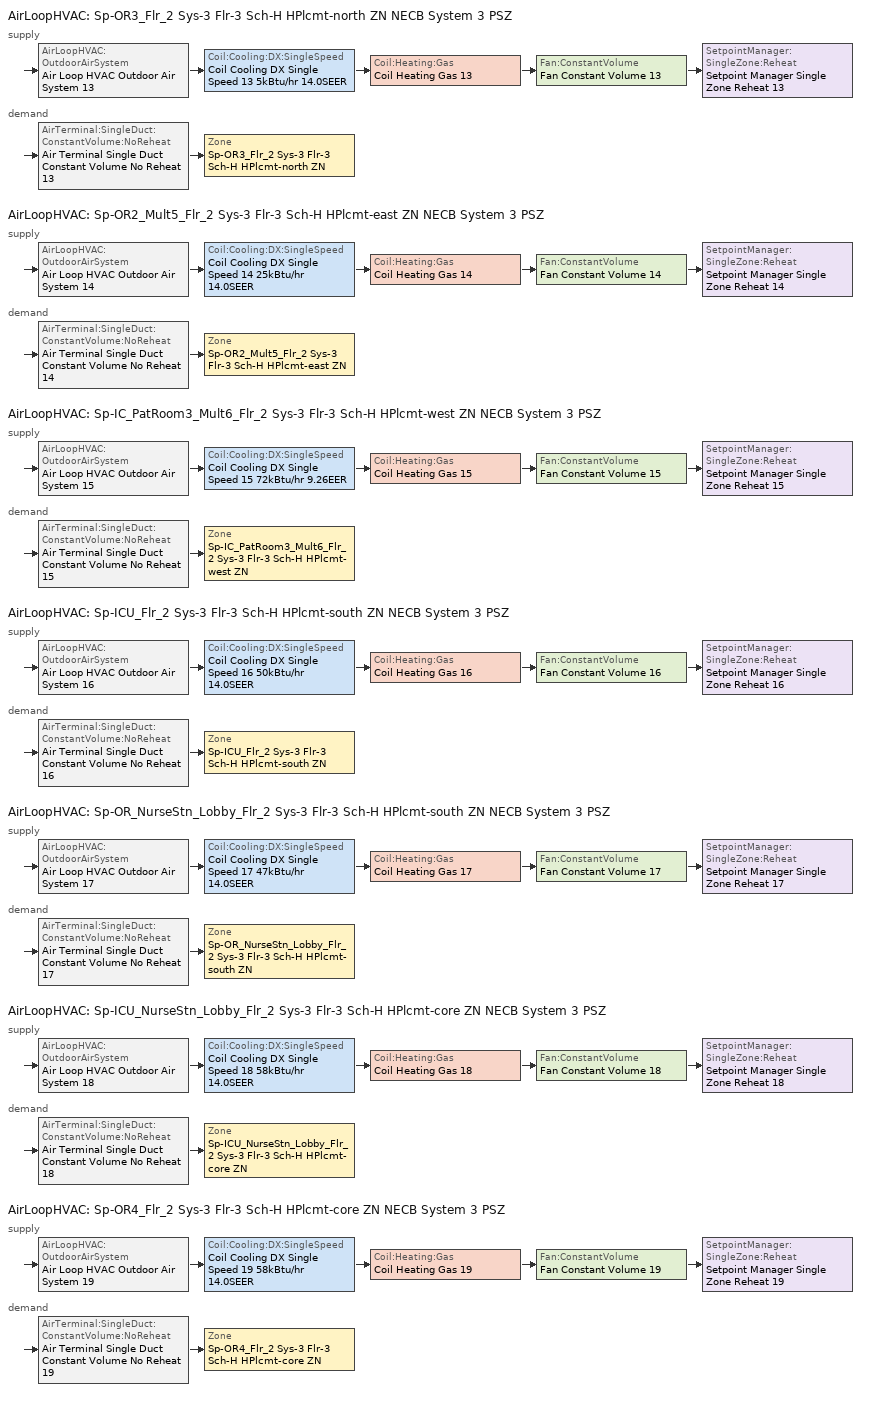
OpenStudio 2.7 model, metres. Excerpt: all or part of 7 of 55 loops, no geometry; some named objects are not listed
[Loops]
AirLoopHVAC 'Sp-OR3_Flr_2 Sys-3 Flr-3 Sch-H HPlcmt-north ZN NECB System 3 PSZ'
 supply: AirLoopHVAC:OutdoorAirSystem 'Air Loop HVAC Outdoor Air System 13' > Coil:Cooling:DX:SingleSpeed 'Coil Cooling DX Single Speed 13 5kBtu/hr 14.0SEER' > Coil:Heating:Gas 'Coil Heating Gas 13' > Fan:ConstantVolume 'Fan Constant Volume 13' > SetpointManager:SingleZone:Reheat 'Setpoint Manager Single Zone Reheat 13'
 demand: AirTerminal:SingleDuct:ConstantVolume:NoReheat 'Air Terminal Single Duct Constant Volume No Reheat 13' > Zone 'Sp-OR3_Flr_2 Sys-3 Flr-3 Sch-H HPlcmt-north ZN'
AirLoopHVAC 'Sp-OR2_Mult5_Flr_2 Sys-3 Flr-3 Sch-H HPlcmt-east ZN NECB System 3 PSZ'
 supply: AirLoopHVAC:OutdoorAirSystem 'Air Loop HVAC Outdoor Air System 14' > Coil:Cooling:DX:SingleSpeed 'Coil Cooling DX Single Speed 14 25kBtu/hr 14.0SEER' > Coil:Heating:Gas 'Coil Heating Gas 14' > Fan:ConstantVolume 'Fan Constant Volume 14' > SetpointManager:SingleZone:Reheat 'Setpoint Manager Single Zone Reheat 14'
 demand: AirTerminal:SingleDuct:ConstantVolume:NoReheat 'Air Terminal Single Duct Constant Volume No Reheat 14' > Zone 'Sp-OR2_Mult5_Flr_2 Sys-3 Flr-3 Sch-H HPlcmt-east ZN'
AirLoopHVAC 'Sp-IC_PatRoom3_Mult6_Flr_2 Sys-3 Flr-3 Sch-H HPlcmt-west ZN NECB System 3 PSZ'
 supply: AirLoopHVAC:OutdoorAirSystem 'Air Loop HVAC Outdoor Air System 15' > Coil:Cooling:DX:SingleSpeed 'Coil Cooling DX Single Speed 15 72kBtu/hr 9.26EER' > Coil:Heating:Gas 'Coil Heating Gas 15' > Fan:ConstantVolume 'Fan Constant Volume 15' > SetpointManager:SingleZone:Reheat 'Setpoint Manager Single Zone Reheat 15'
 demand: AirTerminal:SingleDuct:ConstantVolume:NoReheat 'Air Terminal Single Duct Constant Volume No Reheat 15' > Zone 'Sp-IC_PatRoom3_Mult6_Flr_2 Sys-3 Flr-3 Sch-H HPlcmt-west ZN'
AirLoopHVAC 'Sp-ICU_Flr_2 Sys-3 Flr-3 Sch-H HPlcmt-south ZN NECB System 3 PSZ'
 supply: AirLoopHVAC:OutdoorAirSystem 'Air Loop HVAC Outdoor Air System 16' > Coil:Cooling:DX:SingleSpeed 'Coil Cooling DX Single Speed 16 50kBtu/hr 14.0SEER' > Coil:Heating:Gas 'Coil Heating Gas 16' > Fan:ConstantVolume 'Fan Constant Volume 16' > SetpointManager:SingleZone:Reheat 'Setpoint Manager Single Zone Reheat 16'
 demand: AirTerminal:SingleDuct:ConstantVolume:NoReheat 'Air Terminal Single Duct Constant Volume No Reheat 16' > Zone 'Sp-ICU_Flr_2 Sys-3 Flr-3 Sch-H HPlcmt-south ZN'
AirLoopHVAC 'Sp-OR_NurseStn_Lobby_Flr_2 Sys-3 Flr-3 Sch-H HPlcmt-south ZN NECB System 3 PSZ'
 supply: AirLoopHVAC:OutdoorAirSystem 'Air Loop HVAC Outdoor Air System 17' > Coil:Cooling:DX:SingleSpeed 'Coil Cooling DX Single Speed 17 47kBtu/hr 14.0SEER' > Coil:Heating:Gas 'Coil Heating Gas 17' > Fan:ConstantVolume 'Fan Constant Volume 17' > SetpointManager:SingleZone:Reheat 'Setpoint Manager Single Zone Reheat 17'
 demand: AirTerminal:SingleDuct:ConstantVolume:NoReheat 'Air Terminal Single Duct Constant Volume No Reheat 17' > Zone 'Sp-OR_NurseStn_Lobby_Flr_2 Sys-3 Flr-3 Sch-H HPlcmt-south ZN'
AirLoopHVAC 'Sp-ICU_NurseStn_Lobby_Flr_2 Sys-3 Flr-3 Sch-H HPlcmt-core ZN NECB System 3 PSZ'
 supply: AirLoopHVAC:OutdoorAirSystem 'Air Loop HVAC Outdoor Air System 18' > Coil:Cooling:DX:SingleSpeed 'Coil Cooling DX Single Speed 18 58kBtu/hr 14.0SEER' > Coil:Heating:Gas 'Coil Heating Gas 18' > Fan:ConstantVolume 'Fan Constant Volume 18' > SetpointManager:SingleZone:Reheat 'Setpoint Manager Single Zone Reheat 18'
 demand: AirTerminal:SingleDuct:ConstantVolume:NoReheat 'Air Terminal Single Duct Constant Volume No Reheat 18' > Zone 'Sp-ICU_NurseStn_Lobby_Flr_2 Sys-3 Flr-3 Sch-H HPlcmt-core ZN'
AirLoopHVAC 'Sp-OR4_Flr_2 Sys-3 Flr-3 Sch-H HPlcmt-core ZN NECB System 3 PSZ'
 supply: AirLoopHVAC:OutdoorAirSystem 'Air Loop HVAC Outdoor Air System 19' > Coil:Cooling:DX:SingleSpeed 'Coil Cooling DX Single Speed 19 58kBtu/hr 14.0SEER' > Coil:Heating:Gas 'Coil Heating Gas 19' > Fan:ConstantVolume 'Fan Constant Volume 19' > SetpointManager:SingleZone:Reheat 'Setpoint Manager Single Zone Reheat 19'
 demand: AirTerminal:SingleDuct:ConstantVolume:NoReheat 'Air Terminal Single Duct Constant Volume No Reheat 19' > Zone 'Sp-OR4_Flr_2 Sys-3 Flr-3 Sch-H HPlcmt-core ZN'
[Sizing:Zone] Zone Cooling Design Supply Air Temperature Input Method=SupplyAirTemperature; Zone Cooling Design Supply Air Temperature {C}=13; Zone Cooling Design Supply Air Temperature Difference {deltaC}=11.11; Zone Heating Design Supply Air Temperature Input Method=SupplyAirTemperature; Zone Heating Design Supply Air Temperature {C}=43; Zone Heating Design Supply Air Temperature Difference {deltaC}=11.11; Zone Cooling Design Supply Air Humidity Ratio {kg-H2O/kg-air}=0.0085; Zone Heating Design Supply Air Humidity Ratio {kg-H2O/kg-air}=0.008; Zone Heating Sizing Factor=1.3; Zone Cooling Sizing Factor=1.1; Cooling Design Air Flow Method=DesignDay; Heating Design Air Flow Method=DesignDay; Account for Dedicated Outdoor Air System=No; Dedicated Outdoor Air System Control Strategy=NeutralSupplyAir; Dedicated Outdoor Air Low Setpoint Temperature for Design {C}=autosize; Dedicated Outdoor Air High Setpoint Temperature for Design {C}=autosize
Sp-OR3_Flr_2 Sys-3 Flr-3 Sch-H HPlcmt-north ZN; Sp-OR2_Mult5_Flr_2 Sys-3 Flr-3 Sch-H HPlcmt-east ZN; Sp-IC_PatRoom3_Mult6_Flr_2 Sys-3 Flr-3 Sch-H HPlcmt-west ZN; Sp-ICU_Flr_2 Sys-3 Flr-3 Sch-H HPlcmt-south ZN; Sp-OR_NurseStn_Lobby_Flr_2 Sys-3 Flr-3 Sch-H HPlcmt-south ZN; Sp-ICU_NurseStn_Lobby_Flr_2 Sys-3 Flr-3 Sch-H HPlcmt-core ZN; Sp-OR4_Flr_2 Sys-3 Flr-3 Sch-H HPlcmt-core ZN
[Zone equipment]
Sp-OR3_Flr_2 Sys-3 Flr-3 Sch-H HPlcmt-north ZN: Air Terminal Single Duct Constant Volume No Reheat 13, Zone HVAC Baseboard Convective Water 13
Sp-OR2_Mult5_Flr_2 Sys-3 Flr-3 Sch-H HPlcmt-east ZN: Air Terminal Single Duct Constant Volume No Reheat 14, Zone HVAC Baseboard Convective Water 14
Sp-IC_PatRoom3_Mult6_Flr_2 Sys-3 Flr-3 Sch-H HPlcmt-west ZN: Air Terminal Single Duct Constant Volume No Reheat 15, Zone HVAC Baseboard Convective Water 15
Sp-ICU_Flr_2 Sys-3 Flr-3 Sch-H HPlcmt-south ZN: Air Terminal Single Duct Constant Volume No Reheat 16, Zone HVAC Baseboard Convective Water 16
Sp-OR_NurseStn_Lobby_Flr_2 Sys-3 Flr-3 Sch-H HPlcmt-south ZN: Air Terminal Single Duct Constant Volume No Reheat 17, Zone HVAC Baseboard Convective Water 17
Sp-ICU_NurseStn_Lobby_Flr_2 Sys-3 Flr-3 Sch-H HPlcmt-core ZN: Air Terminal Single Duct Constant Volume No Reheat 18, Zone HVAC Baseboard Convective Water 18
Sp-OR4_Flr_2 Sys-3 Flr-3 Sch-H HPlcmt-core ZN: Air Terminal Single Duct Constant Volume No Reheat 19, Zone HVAC Baseboard Convective Water 19
[AirLoopHVAC] Design Supply Air Flow Rate {m3/s}=AutoSize
Name | Availability Schedule
Sp-OR3_Flr_2 Sys-3 Flr-3 Sch-H HPlcmt-north ZN NECB System 3 PSZ | Sp-OR3_Flr_2 Sys-3 Flr-3 Sch-H HPlcmt-north ZN NECB System 3 PSZ Occ Sch
Sp-OR2_Mult5_Flr_2 Sys-3 Flr-3 Sch-H HPlcmt-east ZN NECB System 3 PSZ | Sp-OR2_Mult5_Flr_2 Sys-3 Flr-3 Sch-H HPlcmt-east ZN NECB System 3 PSZ Occ Sch
Sp-IC_PatRoom3_Mult6_Flr_2 Sys-3 Flr-3 Sch-H HPlcmt-west ZN NECB System 3 PSZ | Sp-IC_PatRoom3_Mult6_Flr_2 Sys-3 Flr-3 Sch-H HPlcmt-west ZN NECB System 3 PSZ Occ Sch
Sp-ICU_Flr_2 Sys-3 Flr-3 Sch-H HPlcmt-south ZN NECB System 3 PSZ | Sp-ICU_Flr_2 Sys-3 Flr-3 Sch-H HPlcmt-south ZN NECB System 3 PSZ Occ Sch
Sp-OR_NurseStn_Lobby_Flr_2 Sys-3 Flr-3 Sch-H HPlcmt-south ZN NECB System 3 PSZ | Sp-OR_NurseStn_Lobby_Flr_2 Sys-3 Flr-3 Sch-H HPlcmt-south ZN NECB System 3 PSZ Occ Sch
Sp-ICU_NurseStn_Lobby_Flr_2 Sys-3 Flr-3 Sch-H HPlcmt-core ZN NECB System 3 PSZ | Sp-ICU_NurseStn_Lobby_Flr_2 Sys-3 Flr-3 Sch-H HPlcmt-core ZN NECB System 3 PSZ Occ Sch
Sp-OR4_Flr_2 Sys-3 Flr-3 Sch-H HPlcmt-core ZN NECB System 3 PSZ | Sp-OR4_Flr_2 Sys-3 Flr-3 Sch-H HPlcmt-core ZN NECB System 3 PSZ Occ Sch
[Sizing:System] Type of Load to Size On=Sensible; Design Outdoor Air Flow Rate {m3/s}=Autosize; Central Heating Maximum System Air Flow Ratio=1; Preheat Design Temperature {C}=7; Preheat Design Humidity Ratio {kg-H2O/kg-Air}=0.008; Precool Design Temperature {C}=13; Precool Design Humidity Ratio {kg-H2O/kg-Air}=0.008; Central Cooling Design Supply Air Temperature {C}=13; Central Heating Design Supply Air Temperature {C}=43; Sizing Option=NonCoincident; 100% Outdoor Air in Cooling=No; 100% Outdoor Air in Heating=No; Central Cooling Design Supply Air Humidity Ratio {kg-H2O/kg-Air}=0.0085; Central Heating Design Supply Air Humidity Ratio {kg-H2O/kg-Air}=0.008; Cooling Design Air Flow Method=DesignDay; Cooling Design Air Flow Rate {m3/s}=0; Heating Design Air Flow Method=DesignDay; Heating Design Air Flow Rate {m3/s}=0; System Outdoor Air Method=ZoneSum; Zone Maximum Outdoor Air Fraction=1; Cooling Supply Air Flow Rate Per Floor Area {m3/s-m2}=0.00996765; Cooling Fraction of Autosized Cooling Supply Air Flow Rate=1; Cooling Supply Air Flow Rate Per Unit Cooling Capacity {m3/s-W}=3.94755e-05; Heating Supply Air Flow Rate Per Floor Area {m3/s-m2}=0.00996765; Heating Fraction of Autosized Heating Supply Air Flow Rate=1; Heating Fraction of Autosized Cooling Supply Air Flow Rate=1; Heating Supply Air Flow Rate Per Unit Heating Capacity {m3/s-W}=3.15882e-05; Cooling Design Capacity Method=CoolingDesignCapacity; Cooling Design Capacity {W}=autosize; Cooling Design Capacity Per Floor Area {W/m2}=234.7; Fraction of Autosized Cooling Design Capacity=1; Heating Design Capacity Method=HeatingDesignCapacity; Heating Design Capacity {W}=autosize; Heating Design Capacity Per Floor Area {W/m2}=157; Fraction of Autosized Heating Design Capacity=1; Central Cooling Capacity Control Method=OnOff
Sp-OR3_Flr_2 Sys-3 Flr-3 Sch-H HPlcmt-north ZN NECB System 3 PSZ; Sp-OR2_Mult5_Flr_2 Sys-3 Flr-3 Sch-H HPlcmt-east ZN NECB System 3 PSZ; Sp-IC_PatRoom3_Mult6_Flr_2 Sys-3 Flr-3 Sch-H HPlcmt-west ZN NECB System 3 PSZ; Sp-ICU_Flr_2 Sys-3 Flr-3 Sch-H HPlcmt-south ZN NECB System 3 PSZ; Sp-OR_NurseStn_Lobby_Flr_2 Sys-3 Flr-3 Sch-H HPlcmt-south ZN NECB System 3 PSZ; Sp-ICU_NurseStn_Lobby_Flr_2 Sys-3 Flr-3 Sch-H HPlcmt-core ZN NECB System 3 PSZ; Sp-OR4_Flr_2 Sys-3 Flr-3 Sch-H HPlcmt-core ZN NECB System 3 PSZ
[Fan:ConstantVolume] Availability Schedule=Always On Discrete; Fan Total Efficiency=0.39975; Pressure Rise {Pa}=640; Maximum Flow Rate {m3/s}=AutoSize; Motor Efficiency=0.615
Fan Constant Volume 13; Fan Constant Volume 14; Fan Constant Volume 15; Fan Constant Volume 16; Fan Constant Volume 17; Fan Constant Volume 18; Fan Constant Volume 19
[Coil:Heating:Gas] Availability Schedule=Always On Discrete; Gas Burner Efficiency=0.8; Nominal Capacity {W}=AutoSize; Parasitic Electric Load {W}=0; Parasitic Gas Load {W}=0
Coil Heating Gas 13; Coil Heating Gas 14; Coil Heating Gas 15; Coil Heating Gas 16; Coil Heating Gas 17; Coil Heating Gas 18; Coil Heating Gas 19
[Coil:Cooling:DX:SingleSpeed] Availability Schedule=Always On Discrete; Rated Total Cooling Capacity {W}=autosize; Rated Sensible Heat Ratio=autosize; Rated Air Flow Rate {m3/s}=autosize; Rated Evaporator Fan Power Per Volume Flow Rate {W/(m3/s)}=773.3; Total Cooling Capacity Function of Temperature Curve=DXCOOL-NECB2011-REF-CAPFT; Total Cooling Capacity Function of Flow Fraction Curve=DXCOOL-NECB2011-REF-CAPFFLOW; Energy Input Ratio Function of Temperature Curve=DXCOOL-NECB2011-REF-COOLEIRFT; Energy Input Ratio Function of Flow Fraction Curve=DXCOOL-NECB2011-REF-COOLEIRFFLOW; Part Load Fraction Correlation Curve=DXCOOL-NECB2011-REF-COOLPLFFPLR; Condenser Type=AirCooled; Evaporative Condenser Effectiveness=0; Evaporative Condenser Air Flow Rate {m3/s}=Autosize; Evaporative Condenser Pump Rated Power Consumption {W}=Autosize; Crankcase Heater Capacity {W}=0; Maximum Outdoor Dry-Bulb Temperature for Crankcase Heater Operation {C}=0; Basin Heater Capacity {W/K}=0; Basin Heater Setpoint Temperature {C}=10
Name | Rated COP {W/W}
Coil Cooling DX Single Speed 13 5kBtu/hr 14.0SEER; Coil Cooling DX Single Speed 14 25kBtu/hr 14.0SEER; Coil Cooling DX Single Speed 16 50kBtu/hr 14.0SEER; Coil Cooling DX Single Speed 17 47kBtu/hr 14.0SEER; Coil Cooling DX Single Speed 18 58kBtu/hr 14.0SEER; Coil Cooling DX Single Speed 19 58kBtu/hr 14.0SEER | 4.11713
Coil Cooling DX Single Speed 15 72kBtu/hr 9.26EER | 3.21949
[Controller:OutdoorAir] Minimum Outdoor Air Flow Rate {m3/s}=0; Maximum Outdoor Air Flow Rate {m3/s}=Autosize; Economizer Control Action Type=ModulateFlow; Lockout Type=NoLockout; Minimum Limit Type=FixedMinimum; High Humidity Control=No; Heat Recovery Bypass Control Type=BypassWhenWithinEconomizerLimits
Name | Economizer Control Type | Economizer Maximum Limit Dry-Bulb Temperature {C} | Economizer Maximum Limit Enthalpy {J/kg} | Economizer Minimum Limit Dry-Bulb Temperature {C} | Minimum Outdoor Air Schedule | Controller Mechanical Ventilation
Controller Outdoor Air 13 | NoEconomizer | 28 | 64000 | -100 | Sp-OR3_Flr_2 Sys-3 Flr-3 Sch-H HPlcmt-north ZN NECB System 3 PSZ Occ Sch | Controller Mechanical Ventilation 13
Controller Outdoor Air 14 | NoEconomizer | 28 | 64000 | -100 | Sp-OR2_Mult5_Flr_2 Sys-3 Flr-3 Sch-H HPlcmt-east ZN NECB System 3 PSZ Occ Sch | Controller Mechanical Ventilation 14
Controller Outdoor Air 15 | DifferentialEnthalpy |  |  |  | Sp-IC_PatRoom3_Mult6_Flr_2 Sys-3 Flr-3 Sch-H HPlcmt-west ZN NECB System 3 PSZ Occ Sch | Controller Mechanical Ventilation 15
Controller Outdoor Air 16 | NoEconomizer | 28 | 64000 | -100 | Sp-ICU_Flr_2 Sys-3 Flr-3 Sch-H HPlcmt-south ZN NECB System 3 PSZ Occ Sch | Controller Mechanical Ventilation 16
Controller Outdoor Air 17 | NoEconomizer | 28 | 64000 | -100 | Sp-OR_NurseStn_Lobby_Flr_2 Sys-3 Flr-3 Sch-H HPlcmt-south ZN NECB System 3 PSZ Occ Sch | Controller Mechanical Ventilation 17
Controller Outdoor Air 18 | NoEconomizer | 28 | 64000 | -100 | Sp-ICU_NurseStn_Lobby_Flr_2 Sys-3 Flr-3 Sch-H HPlcmt-core ZN NECB System 3 PSZ Occ Sch | Controller Mechanical Ventilation 18
Controller Outdoor Air 19 | NoEconomizer | 28 | 64000 | -100 | Sp-OR4_Flr_2 Sys-3 Flr-3 Sch-H HPlcmt-core ZN NECB System 3 PSZ Occ Sch | Controller Mechanical Ventilation 19
[Controller:MechanicalVentilation] Availability Schedule=Always On Discrete; System Outdoor Air Method=ZoneSum
Controller Mechanical Ventilation 13; Controller Mechanical Ventilation 14; Controller Mechanical Ventilation 15; Controller Mechanical Ventilation 16; Controller Mechanical Ventilation 17; Controller Mechanical Ventilation 18; Controller Mechanical Ventilation 19
[AirLoopHVAC:OutdoorAirSystem]
Name | Controller
Air Loop HVAC Outdoor Air System 13 | Controller Outdoor Air 13
Air Loop HVAC Outdoor Air System 14 | Controller Outdoor Air 14
Air Loop HVAC Outdoor Air System 15 | Controller Outdoor Air 15
Air Loop HVAC Outdoor Air System 16 | Controller Outdoor Air 16
Air Loop HVAC Outdoor Air System 17 | Controller Outdoor Air 17
Air Loop HVAC Outdoor Air System 18 | Controller Outdoor Air 18
Air Loop HVAC Outdoor Air System 19 | Controller Outdoor Air 19
[SetpointManager:SingleZone:Reheat] Minimum Supply Air Temperature {C}=13; Maximum Supply Air Temperature {C}=43
Name | Control Zone
Setpoint Manager Single Zone Reheat 13 | Sp-OR3_Flr_2 Sys-3 Flr-3 Sch-H HPlcmt-north ZN
Setpoint Manager Single Zone Reheat 14 | Sp-OR2_Mult5_Flr_2 Sys-3 Flr-3 Sch-H HPlcmt-east ZN
Setpoint Manager Single Zone Reheat 15 | Sp-IC_PatRoom3_Mult6_Flr_2 Sys-3 Flr-3 Sch-H HPlcmt-west ZN
Setpoint Manager Single Zone Reheat 16 | Sp-ICU_Flr_2 Sys-3 Flr-3 Sch-H HPlcmt-south ZN
Setpoint Manager Single Zone Reheat 17 | Sp-OR_NurseStn_Lobby_Flr_2 Sys-3 Flr-3 Sch-H HPlcmt-south ZN
Setpoint Manager Single Zone Reheat 18 | Sp-ICU_NurseStn_Lobby_Flr_2 Sys-3 Flr-3 Sch-H HPlcmt-core ZN
Setpoint Manager Single Zone Reheat 19 | Sp-OR4_Flr_2 Sys-3 Flr-3 Sch-H HPlcmt-core ZN
[AirTerminal:SingleDuct:ConstantVolume:NoReheat] Availability Schedule=Always On Discrete; Maximum Air Flow Rate {m3/s}=AutoSize
Air Terminal Single Duct Constant Volume No Reheat 13; Air Terminal Single Duct Constant Volume No Reheat 14; Air Terminal Single Duct Constant Volume No Reheat 15; Air Terminal Single Duct Constant Volume No Reheat 16; Air Terminal Single Duct Constant Volume No Reheat 17; Air Terminal Single Duct Constant Volume No Reheat 18; Air Terminal Single Duct Constant Volume No Reheat 19
[EnergyManagementSystem:Program]
VAVwithReheatOptimumStartProg0: IF DaylightSavings==0 && DayOfWeek>1 && Hour==5 && OAT_1<23.9 && OAT_1>1.7; SET VAVwithReheatClgSch0 = 29.4; SET VAVwithReheatHtgSch0 = 15.6; ELSEIF DaylightSavings==0 && DayOfWeek==1 && Hour==7 && OAT_1<23.9 && OAT_1>1.7; SET VAVwithReheatClgSch0 = 29.4; SET VAVwithReheatHtgSch0 = 15.6; ELSEIF DaylightSavings==1 && DayOfWeek>1 && Hour==4 && OAT_1<23.9 && OAT_1>1.7; SET VAVwithReheatClgSch0 = 29.4; SET VAVwithReheatHtgSch0 = 15.6; ELSEIF DaylightSavings==1 && DayOfWeek==1 && Hour==6 && OAT_1<23.9 && OAT_1>1.7; SET VAVwithReheatClgSch0 = 29.4; SET VAVwithReheatHtgSch0 = 15.6; ELSE; SET VAVwithReheatClgSch0 = NULL; SET VAVwithReheatHtgSch0 = NULL; ENDIF
[EnergyManagementSystem:ProgramCallingManager]
SpBasementSys3Flr1SchAHPlcmtnorthZNNECBSystem3PSZOptimumStartCallingManager0: BeginTimestepBeforePredictor; SpBasementSys3Flr1SchAHPlcmtnorthZNNECBSystem3PSZOptimumStartProg0
VAVwithReheatOptimumStartCallingManager0: BeginTimestepBeforePredictor; VAVwithReheatOptimumStartProg0
[Schedule:Ruleset]
Name | Default Day Schedule | Summer Design Day Schedule | Winter Design Day Schedule
Sp-ICU_Flr_2 Sys-3 Flr-3 Sch-H HPlcmt-south ZN NECB System 3 PSZ Occ Sch | Sp-ICU_Flr_2 Sys-3 Flr-3 Sch-H HPlcmt-south ZN NECB System 3 PSZ Occ Sch Default | Sp-ICU_Flr_2 Sys-3 Flr-3 Sch-H HPlcmt-south ZN NECB System 3 PSZ Occ Sch Summer Design Day | Sp-ICU_Flr_2 Sys-3 Flr-3 Sch-H HPlcmt-south ZN NECB System 3 PSZ Occ Sch Winter Design Day
Sp-ICU_NurseStn_Lobby_Flr_2 Sys-3 Flr-3 Sch-H HPlcmt-core ZN NECB System 3 PSZ Occ Sch | Sp-ICU_NurseStn_Lobby_Flr_2 Sys-3 Flr-3 Sch-H HPlcmt-core ZN NECB System 3 PSZ Occ Sch Default | Sp-ICU_NurseStn_Lobby_Flr_2 Sys-3 Flr-3 Sch-H HPlcmt-core ZN NECB System 3 PSZ Occ Sch Summer Design Day | Sp-ICU_NurseStn_Lobby_Flr_2 Sys-3 Flr-3 Sch-H HPlcmt-core ZN NECB System 3 PSZ Occ Sch Winter Design Day
Sp-IC_PatRoom3_Mult6_Flr_2 Sys-3 Flr-3 Sch-H HPlcmt-west ZN NECB System 3 PSZ Occ Sch | Sp-IC_PatRoom3_Mult6_Flr_2 Sys-3 Flr-3 Sch-H HPlcmt-west ZN NECB System 3 PSZ Occ Sch Default | Sp-IC_PatRoom3_Mult6_Flr_2 Sys-3 Flr-3 Sch-H HPlcmt-west ZN NECB System 3 PSZ Occ Sch Summer Design Day | Sp-IC_PatRoom3_Mult6_Flr_2 Sys-3 Flr-3 Sch-H HPlcmt-west ZN NECB System 3 PSZ Occ Sch Winter Design Day
Sp-OR2_Mult5_Flr_2 Sys-3 Flr-3 Sch-H HPlcmt-east ZN NECB System 3 PSZ Occ Sch | Sp-OR2_Mult5_Flr_2 Sys-3 Flr-3 Sch-H HPlcmt-east ZN NECB System 3 PSZ Occ Sch Default | Sp-OR2_Mult5_Flr_2 Sys-3 Flr-3 Sch-H HPlcmt-east ZN NECB System 3 PSZ Occ Sch Summer Design Day | Sp-OR2_Mult5_Flr_2 Sys-3 Flr-3 Sch-H HPlcmt-east ZN NECB System 3 PSZ Occ Sch Winter Design Day
Sp-OR3_Flr_2 Sys-3 Flr-3 Sch-H HPlcmt-north ZN NECB System 3 PSZ Occ Sch | Sp-OR3_Flr_2 Sys-3 Flr-3 Sch-H HPlcmt-north ZN NECB System 3 PSZ Occ Sch Default | Sp-OR3_Flr_2 Sys-3 Flr-3 Sch-H HPlcmt-north ZN NECB System 3 PSZ Occ Sch Summer Design Day | Sp-OR3_Flr_2 Sys-3 Flr-3 Sch-H HPlcmt-north ZN NECB System 3 PSZ Occ Sch Winter Design Day
Sp-OR4_Flr_2 Sys-3 Flr-3 Sch-H HPlcmt-core ZN NECB System 3 PSZ Occ Sch | Sp-OR4_Flr_2 Sys-3 Flr-3 Sch-H HPlcmt-core ZN NECB System 3 PSZ Occ Sch Default | Sp-OR4_Flr_2 Sys-3 Flr-3 Sch-H HPlcmt-core ZN NECB System 3 PSZ Occ Sch Summer Design Day | Sp-OR4_Flr_2 Sys-3 Flr-3 Sch-H HPlcmt-core ZN NECB System 3 PSZ Occ Sch Winter Design Day
Sp-OR_NurseStn_Lobby_Flr_2 Sys-3 Flr-3 Sch-H HPlcmt-south ZN NECB System 3 PSZ Occ Sch | Sp-OR_NurseStn_Lobby_Flr_2 Sys-3 Flr-3 Sch-H HPlcmt-south ZN NECB System 3 PSZ Occ Sch Default | Sp-OR_NurseStn_Lobby_Flr_2 Sys-3 Flr-3 Sch-H HPlcmt-south ZN NECB System 3 PSZ Occ Sch Summer Design Day | Sp-OR_NurseStn_Lobby_Flr_2 Sys-3 Flr-3 Sch-H HPlcmt-south ZN NECB System 3 PSZ Occ Sch Winter Design Day
[Schedule:Day]
Sp-ICU_Flr_2 Sys-3 Flr-3 Sch-H HPlcmt-south ZN NECB System 3 PSZ Occ Sch Default; Sp-ICU_Flr_2 Sys-3 Flr-3 Sch-H HPlcmt-south ZN NECB System 3 PSZ Occ Sch Winter Design Day; Sp-ICU_Flr_2 Sys-3 Flr-3 Sch-H HPlcmt-south ZN NECB System 3 PSZ Occ Sch Summer Design Day; Sp-ICU_Flr_2 Sys-3 Flr-3 Sch-H HPlcmt-south ZN NECB System 3 PSZ Occ Sch Monday; Sp-ICU_Flr_2 Sys-3 Flr-3 Sch-H HPlcmt-south ZN NECB System 3 PSZ Occ Sch Tuesday; Sp-ICU_Flr_2 Sys-3 Flr-3 Sch-H HPlcmt-south ZN NECB System 3 PSZ Occ Sch Wednesday; Sp-ICU_Flr_2 Sys-3 Flr-3 Sch-H HPlcmt-south ZN NECB System 3 PSZ Occ Sch Thursday; Sp-ICU_Flr_2 Sys-3 Flr-3 Sch-H HPlcmt-south ZN NECB System 3 PSZ Occ Sch Friday; Sp-ICU_Flr_2 Sys-3 Flr-3 Sch-H HPlcmt-south ZN NECB System 3 PSZ Occ Sch Saturday; Sp-ICU_Flr_2 Sys-3 Flr-3 Sch-H HPlcmt-south ZN NECB System 3 PSZ Occ Sch Sunday; Sp-ICU_NurseStn_Lobby_Flr_2 Sys-3 Flr-3 Sch-H HPlcmt-core ZN NECB System 3 PSZ Occ Sch Default; Sp-ICU_NurseStn_Lobby_Flr_2 Sys-3 Flr-3 Sch-H HPlcmt-core ZN NECB System 3 PSZ Occ Sch Winter Design Day; Sp-ICU_NurseStn_Lobby_Flr_2 Sys-3 Flr-3 Sch-H HPlcmt-core ZN NECB System 3 PSZ Occ Sch Summer Design Day; Sp-ICU_NurseStn_Lobby_Flr_2 Sys-3 Flr-3 Sch-H HPlcmt-core ZN NECB System 3 PSZ Occ Sch Monday; Sp-ICU_NurseStn_Lobby_Flr_2 Sys-3 Flr-3 Sch-H HPlcmt-core ZN NECB System 3 PSZ Occ Sch Tuesday; Sp-ICU_NurseStn_Lobby_Flr_2 Sys-3 Flr-3 Sch-H HPlcmt-core ZN NECB System 3 PSZ Occ Sch Wednesday; Sp-ICU_NurseStn_Lobby_Flr_2 Sys-3 Flr-3 Sch-H HPlcmt-core ZN NECB System 3 PSZ Occ Sch Thursday; Sp-ICU_NurseStn_Lobby_Flr_2 Sys-3 Flr-3 Sch-H HPlcmt-core ZN NECB System 3 PSZ Occ Sch Friday; Sp-ICU_NurseStn_Lobby_Flr_2 Sys-3 Flr-3 Sch-H HPlcmt-core ZN NECB System 3 PSZ Occ Sch Saturday; Sp-ICU_NurseStn_Lobby_Flr_2 Sys-3 Flr-3 Sch-H HPlcmt-core ZN NECB System 3 PSZ Occ Sch Sunday; Sp-IC_PatRoom3_Mult6_Flr_2 Sys-3 Flr-3 Sch-H HPlcmt-west ZN NECB System 3 PSZ Occ Sch Default; Sp-IC_PatRoom3_Mult6_Flr_2 Sys-3 Flr-3 Sch-H HPlcmt-west ZN NECB System 3 PSZ Occ Sch Winter Design Day; Sp-IC_PatRoom3_Mult6_Flr_2 Sys-3 Flr-3 Sch-H HPlcmt-west ZN NECB System 3 PSZ Occ Sch Summer Design Day; Sp-IC_PatRoom3_Mult6_Flr_2 Sys-3 Flr-3 Sch-H HPlcmt-west ZN NECB System 3 PSZ Occ Sch Monday; Sp-IC_PatRoom3_Mult6_Flr_2 Sys-3 Flr-3 Sch-H HPlcmt-west ZN NECB System 3 PSZ Occ Sch Tuesday; Sp-IC_PatRoom3_Mult6_Flr_2 Sys-3 Flr-3 Sch-H HPlcmt-west ZN NECB System 3 PSZ Occ Sch Wednesday; Sp-IC_PatRoom3_Mult6_Flr_2 Sys-3 Flr-3 Sch-H HPlcmt-west ZN NECB System 3 PSZ Occ Sch Thursday; Sp-IC_PatRoom3_Mult6_Flr_2 Sys-3 Flr-3 Sch-H HPlcmt-west ZN NECB System 3 PSZ Occ Sch Friday; Sp-IC_PatRoom3_Mult6_Flr_2 Sys-3 Flr-3 Sch-H HPlcmt-west ZN NECB System 3 PSZ Occ Sch Saturday; Sp-IC_PatRoom3_Mult6_Flr_2 Sys-3 Flr-3 Sch-H HPlcmt-west ZN NECB System 3 PSZ Occ Sch Sunday; Sp-OR2_Mult5_Flr_2 Sys-3 Flr-3 Sch-H HPlcmt-east ZN NECB System 3 PSZ Occ Sch Default; Sp-OR2_Mult5_Flr_2 Sys-3 Flr-3 Sch-H HPlcmt-east ZN NECB System 3 PSZ Occ Sch Winter Design Day; Sp-OR2_Mult5_Flr_2 Sys-3 Flr-3 Sch-H HPlcmt-east ZN NECB System 3 PSZ Occ Sch Summer Design Day; Sp-OR2_Mult5_Flr_2 Sys-3 Flr-3 Sch-H HPlcmt-east ZN NECB System 3 PSZ Occ Sch Monday; Sp-OR2_Mult5_Flr_2 Sys-3 Flr-3 Sch-H HPlcmt-east ZN NECB System 3 PSZ Occ Sch Tuesday; Sp-OR2_Mult5_Flr_2 Sys-3 Flr-3 Sch-H HPlcmt-east ZN NECB System 3 PSZ Occ Sch Wednesday; Sp-OR2_Mult5_Flr_2 Sys-3 Flr-3 Sch-H HPlcmt-east ZN NECB System 3 PSZ Occ Sch Thursday; Sp-OR2_Mult5_Flr_2 Sys-3 Flr-3 Sch-H HPlcmt-east ZN NECB System 3 PSZ Occ Sch Friday; Sp-OR2_Mult5_Flr_2 Sys-3 Flr-3 Sch-H HPlcmt-east ZN NECB System 3 PSZ Occ Sch Saturday; Sp-OR2_Mult5_Flr_2 Sys-3 Flr-3 Sch-H HPlcmt-east ZN NECB System 3 PSZ Occ Sch Sunday; Sp-OR3_Flr_2 Sys-3 Flr-3 Sch-H HPlcmt-north ZN NECB System 3 PSZ Occ Sch Default; Sp-OR3_Flr_2 Sys-3 Flr-3 Sch-H HPlcmt-north ZN NECB System 3 PSZ Occ Sch Winter Design Day; Sp-OR3_Flr_2 Sys-3 Flr-3 Sch-H HPlcmt-north ZN NECB System 3 PSZ Occ Sch Summer Design Day; Sp-OR3_Flr_2 Sys-3 Flr-3 Sch-H HPlcmt-north ZN NECB System 3 PSZ Occ Sch Monday; Sp-OR3_Flr_2 Sys-3 Flr-3 Sch-H HPlcmt-north ZN NECB System 3 PSZ Occ Sch Tuesday; Sp-OR3_Flr_2 Sys-3 Flr-3 Sch-H HPlcmt-north ZN NECB System 3 PSZ Occ Sch Wednesday; Sp-OR3_Flr_2 Sys-3 Flr-3 Sch-H HPlcmt-north ZN NECB System 3 PSZ Occ Sch Thursday; Sp-OR3_Flr_2 Sys-3 Flr-3 Sch-H HPlcmt-north ZN NECB System 3 PSZ Occ Sch Friday; Sp-OR3_Flr_2 Sys-3 Flr-3 Sch-H HPlcmt-north ZN NECB System 3 PSZ Occ Sch Saturday; Sp-OR3_Flr_2 Sys-3 Flr-3 Sch-H HPlcmt-north ZN NECB System 3 PSZ Occ Sch Sunday; Sp-OR4_Flr_2 Sys-3 Flr-3 Sch-H HPlcmt-core ZN NECB System 3 PSZ Occ Sch Default; Sp-OR4_Flr_2 Sys-3 Flr-3 Sch-H HPlcmt-core ZN NECB System 3 PSZ Occ Sch Winter Design Day; Sp-OR4_Flr_2 Sys-3 Flr-3 Sch-H HPlcmt-core ZN NECB System 3 PSZ Occ Sch Summer Design Day; Sp-OR4_Flr_2 Sys-3 Flr-3 Sch-H HPlcmt-core ZN NECB System 3 PSZ Occ Sch Monday; Sp-OR4_Flr_2 Sys-3 Flr-3 Sch-H HPlcmt-core ZN NECB System 3 PSZ Occ Sch Tuesday; Sp-OR4_Flr_2 Sys-3 Flr-3 Sch-H HPlcmt-core ZN NECB System 3 PSZ Occ Sch Wednesday; Sp-OR4_Flr_2 Sys-3 Flr-3 Sch-H HPlcmt-core ZN NECB System 3 PSZ Occ Sch Thursday; Sp-OR4_Flr_2 Sys-3 Flr-3 Sch-H HPlcmt-core ZN NECB System 3 PSZ Occ Sch Friday; Sp-OR4_Flr_2 Sys-3 Flr-3 Sch-H HPlcmt-core ZN NECB System 3 PSZ Occ Sch Saturday; Sp-OR4_Flr_2 Sys-3 Flr-3 Sch-H HPlcmt-core ZN NECB System 3 PSZ Occ Sch Sunday; Sp-OR_NurseStn_Lobby_Flr_2 Sys-3 Flr-3 Sch-H HPlcmt-south ZN NECB System 3 PSZ Occ Sch Default; Sp-OR_NurseStn_Lobby_Flr_2 Sys-3 Flr-3 Sch-H HPlcmt-south ZN NECB System 3 PSZ Occ Sch Winter Design Day; Sp-OR_NurseStn_Lobby_Flr_2 Sys-3 Flr-3 Sch-H HPlcmt-south ZN NECB System 3 PSZ Occ Sch Summer Design Day; Sp-OR_NurseStn_Lobby_Flr_2 Sys-3 Flr-3 Sch-H HPlcmt-south ZN NECB System 3 PSZ Occ Sch Monday; Sp-OR_NurseStn_Lobby_Flr_2 Sys-3 Flr-3 Sch-H HPlcmt-south ZN NECB System 3 PSZ Occ Sch Tuesday; Sp-OR_NurseStn_Lobby_Flr_2 Sys-3 Flr-3 Sch-H HPlcmt-south ZN NECB System 3 PSZ Occ Sch Wednesday; Sp-OR_NurseStn_Lobby_Flr_2 Sys-3 Flr-3 Sch-H HPlcmt-south ZN NECB System 3 PSZ Occ Sch Thursday; Sp-OR_NurseStn_Lobby_Flr_2 Sys-3 Flr-3 Sch-H HPlcmt-south ZN NECB System 3 PSZ Occ Sch Friday; Sp-OR_NurseStn_Lobby_Flr_2 Sys-3 Flr-3 Sch-H HPlcmt-south ZN NECB System 3 PSZ Occ Sch Saturday; Sp-OR_NurseStn_Lobby_Flr_2 Sys-3 Flr-3 Sch-H HPlcmt-south ZN NECB System 3 PSZ Occ Sch Sunday: 24, 0, 1
[Schedule:Rule] Date Specification Type=DateRange; Start Month=1; Start Day=1; End Month=12
Name | Schedule Ruleset | Rule Order | Day Schedule | Apply Monday | End Day | Apply Tuesday | Apply Wednesday | Apply Thursday | Apply Friday | Apply Saturday | Apply Sunday
Sp-ICU_Flr_2 Sys-3 Flr-3 Sch-H HPlcmt-south ZN NECB System 3 PSZ Occ Sch Monday Rule | Sp-ICU_Flr_2 Sys-3 Flr-3 Sch-H HPlcmt-south ZN NECB System 3 PSZ Occ Sch | 6 | Sp-ICU_Flr_2 Sys-3 Flr-3 Sch-H HPlcmt-south ZN NECB System 3 PSZ Occ Sch Monday | Yes | 25
Sp-ICU_Flr_2 Sys-3 Flr-3 Sch-H HPlcmt-south ZN NECB System 3 PSZ Occ Sch Tuesday Rule | Sp-ICU_Flr_2 Sys-3 Flr-3 Sch-H HPlcmt-south ZN NECB System 3 PSZ Occ Sch | 5 | Sp-ICU_Flr_2 Sys-3 Flr-3 Sch-H HPlcmt-south ZN NECB System 3 PSZ Occ Sch Tuesday |  | 26 | Yes
Sp-ICU_Flr_2 Sys-3 Flr-3 Sch-H HPlcmt-south ZN NECB System 3 PSZ Occ Sch Wednesday Rule | Sp-ICU_Flr_2 Sys-3 Flr-3 Sch-H HPlcmt-south ZN NECB System 3 PSZ Occ Sch | 4 | Sp-ICU_Flr_2 Sys-3 Flr-3 Sch-H HPlcmt-south ZN NECB System 3 PSZ Occ Sch Wednesday |  | 27 |  | Yes
Sp-ICU_Flr_2 Sys-3 Flr-3 Sch-H HPlcmt-south ZN NECB System 3 PSZ Occ Sch Thursday Rule | Sp-ICU_Flr_2 Sys-3 Flr-3 Sch-H HPlcmt-south ZN NECB System 3 PSZ Occ Sch | 3 | Sp-ICU_Flr_2 Sys-3 Flr-3 Sch-H HPlcmt-south ZN NECB System 3 PSZ Occ Sch Thursday |  | 28 |  |  | Yes
Sp-ICU_Flr_2 Sys-3 Flr-3 Sch-H HPlcmt-south ZN NECB System 3 PSZ Occ Sch Friday Rule | Sp-ICU_Flr_2 Sys-3 Flr-3 Sch-H HPlcmt-south ZN NECB System 3 PSZ Occ Sch | 2 | Sp-ICU_Flr_2 Sys-3 Flr-3 Sch-H HPlcmt-south ZN NECB System 3 PSZ Occ Sch Friday |  | 29 |  |  |  | Yes
Sp-ICU_Flr_2 Sys-3 Flr-3 Sch-H HPlcmt-south ZN NECB System 3 PSZ Occ Sch Saturday Rule | Sp-ICU_Flr_2 Sys-3 Flr-3 Sch-H HPlcmt-south ZN NECB System 3 PSZ Occ Sch | 1 | Sp-ICU_Flr_2 Sys-3 Flr-3 Sch-H HPlcmt-south ZN NECB System 3 PSZ Occ Sch Saturday |  | 30 |  |  |  |  | Yes
Sp-ICU_Flr_2 Sys-3 Flr-3 Sch-H HPlcmt-south ZN NECB System 3 PSZ Occ Sch Sunday Rule | Sp-ICU_Flr_2 Sys-3 Flr-3 Sch-H HPlcmt-south ZN NECB System 3 PSZ Occ Sch | 0 | Sp-ICU_Flr_2 Sys-3 Flr-3 Sch-H HPlcmt-south ZN NECB System 3 PSZ Occ Sch Sunday |  | 31 |  |  |  |  |  | Yes
Sp-ICU_NurseStn_Lobby_Flr_2 Sys-3 Flr-3 Sch-H HPlcmt-core ZN NECB System 3 PSZ Occ Sch Monday Rule | Sp-ICU_NurseStn_Lobby_Flr_2 Sys-3 Flr-3 Sch-H HPlcmt-core ZN NECB System 3 PSZ Occ Sch | 6 | Sp-ICU_NurseStn_Lobby_Flr_2 Sys-3 Flr-3 Sch-H HPlcmt-core ZN NECB System 3 PSZ Occ Sch Monday | Yes | 25
Sp-ICU_NurseStn_Lobby_Flr_2 Sys-3 Flr-3 Sch-H HPlcmt-core ZN NECB System 3 PSZ Occ Sch Tuesday Rule | Sp-ICU_NurseStn_Lobby_Flr_2 Sys-3 Flr-3 Sch-H HPlcmt-core ZN NECB System 3 PSZ Occ Sch | 5 | Sp-ICU_NurseStn_Lobby_Flr_2 Sys-3 Flr-3 Sch-H HPlcmt-core ZN NECB System 3 PSZ Occ Sch Tuesday |  | 26 | Yes
Sp-ICU_NurseStn_Lobby_Flr_2 Sys-3 Flr-3 Sch-H HPlcmt-core ZN NECB System 3 PSZ Occ Sch Wednesday Rule | Sp-ICU_NurseStn_Lobby_Flr_2 Sys-3 Flr-3 Sch-H HPlcmt-core ZN NECB System 3 PSZ Occ Sch | 4 | Sp-ICU_NurseStn_Lobby_Flr_2 Sys-3 Flr-3 Sch-H HPlcmt-core ZN NECB System 3 PSZ Occ Sch Wednesday |  | 27 |  | Yes
Sp-ICU_NurseStn_Lobby_Flr_2 Sys-3 Flr-3 Sch-H HPlcmt-core ZN NECB System 3 PSZ Occ Sch Thursday Rule | Sp-ICU_NurseStn_Lobby_Flr_2 Sys-3 Flr-3 Sch-H HPlcmt-core ZN NECB System 3 PSZ Occ Sch | 3 | Sp-ICU_NurseStn_Lobby_Flr_2 Sys-3 Flr-3 Sch-H HPlcmt-core ZN NECB System 3 PSZ Occ Sch Thursday |  | 28 |  |  | Yes
Sp-ICU_NurseStn_Lobby_Flr_2 Sys-3 Flr-3 Sch-H HPlcmt-core ZN NECB System 3 PSZ Occ Sch Friday Rule | Sp-ICU_NurseStn_Lobby_Flr_2 Sys-3 Flr-3 Sch-H HPlcmt-core ZN NECB System 3 PSZ Occ Sch | 2 | Sp-ICU_NurseStn_Lobby_Flr_2 Sys-3 Flr-3 Sch-H HPlcmt-core ZN NECB System 3 PSZ Occ Sch Friday |  | 29 |  |  |  | Yes
Sp-ICU_NurseStn_Lobby_Flr_2 Sys-3 Flr-3 Sch-H HPlcmt-core ZN NECB System 3 PSZ Occ Sch Saturday Rule | Sp-ICU_NurseStn_Lobby_Flr_2 Sys-3 Flr-3 Sch-H HPlcmt-core ZN NECB System 3 PSZ Occ Sch | 1 | Sp-ICU_NurseStn_Lobby_Flr_2 Sys-3 Flr-3 Sch-H HPlcmt-core ZN NECB System 3 PSZ Occ Sch Saturday |  | 30 |  |  |  |  | Yes
Sp-ICU_NurseStn_Lobby_Flr_2 Sys-3 Flr-3 Sch-H HPlcmt-core ZN NECB System 3 PSZ Occ Sch Sunday Rule | Sp-ICU_NurseStn_Lobby_Flr_2 Sys-3 Flr-3 Sch-H HPlcmt-core ZN NECB System 3 PSZ Occ Sch | 0 | Sp-ICU_NurseStn_Lobby_Flr_2 Sys-3 Flr-3 Sch-H HPlcmt-core ZN NECB System 3 PSZ Occ Sch Sunday |  | 31 |  |  |  |  |  | Yes
Sp-IC_PatRoom3_Mult6_Flr_2 Sys-3 Flr-3 Sch-H HPlcmt-west ZN NECB System 3 PSZ Occ Sch Monday Rule | Sp-IC_PatRoom3_Mult6_Flr_2 Sys-3 Flr-3 Sch-H HPlcmt-west ZN NECB System 3 PSZ Occ Sch | 6 | Sp-IC_PatRoom3_Mult6_Flr_2 Sys-3 Flr-3 Sch-H HPlcmt-west ZN NECB System 3 PSZ Occ Sch Monday | Yes | 25
Sp-IC_PatRoom3_Mult6_Flr_2 Sys-3 Flr-3 Sch-H HPlcmt-west ZN NECB System 3 PSZ Occ Sch Tuesday Rule | Sp-IC_PatRoom3_Mult6_Flr_2 Sys-3 Flr-3 Sch-H HPlcmt-west ZN NECB System 3 PSZ Occ Sch | 5 | Sp-IC_PatRoom3_Mult6_Flr_2 Sys-3 Flr-3 Sch-H HPlcmt-west ZN NECB System 3 PSZ Occ Sch Tuesday |  | 26 | Yes
Sp-IC_PatRoom3_Mult6_Flr_2 Sys-3 Flr-3 Sch-H HPlcmt-west ZN NECB System 3 PSZ Occ Sch Wednesday Rule | Sp-IC_PatRoom3_Mult6_Flr_2 Sys-3 Flr-3 Sch-H HPlcmt-west ZN NECB System 3 PSZ Occ Sch | 4 | Sp-IC_PatRoom3_Mult6_Flr_2 Sys-3 Flr-3 Sch-H HPlcmt-west ZN NECB System 3 PSZ Occ Sch Wednesday |  | 27 |  | Yes
Sp-IC_PatRoom3_Mult6_Flr_2 Sys-3 Flr-3 Sch-H HPlcmt-west ZN NECB System 3 PSZ Occ Sch Thursday Rule | Sp-IC_PatRoom3_Mult6_Flr_2 Sys-3 Flr-3 Sch-H HPlcmt-west ZN NECB System 3 PSZ Occ Sch | 3 | Sp-IC_PatRoom3_Mult6_Flr_2 Sys-3 Flr-3 Sch-H HPlcmt-west ZN NECB System 3 PSZ Occ Sch Thursday |  | 28 |  |  | Yes
Sp-IC_PatRoom3_Mult6_Flr_2 Sys-3 Flr-3 Sch-H HPlcmt-west ZN NECB System 3 PSZ Occ Sch Friday Rule | Sp-IC_PatRoom3_Mult6_Flr_2 Sys-3 Flr-3 Sch-H HPlcmt-west ZN NECB System 3 PSZ Occ Sch | 2 | Sp-IC_PatRoom3_Mult6_Flr_2 Sys-3 Flr-3 Sch-H HPlcmt-west ZN NECB System 3 PSZ Occ Sch Friday |  | 29 |  |  |  | Yes
Sp-IC_PatRoom3_Mult6_Flr_2 Sys-3 Flr-3 Sch-H HPlcmt-west ZN NECB System 3 PSZ Occ Sch Saturday Rule | Sp-IC_PatRoom3_Mult6_Flr_2 Sys-3 Flr-3 Sch-H HPlcmt-west ZN NECB System 3 PSZ Occ Sch | 1 | Sp-IC_PatRoom3_Mult6_Flr_2 Sys-3 Flr-3 Sch-H HPlcmt-west ZN NECB System 3 PSZ Occ Sch Saturday |  | 30 |  |  |  |  | Yes
Sp-IC_PatRoom3_Mult6_Flr_2 Sys-3 Flr-3 Sch-H HPlcmt-west ZN NECB System 3 PSZ Occ Sch Sunday Rule | Sp-IC_PatRoom3_Mult6_Flr_2 Sys-3 Flr-3 Sch-H HPlcmt-west ZN NECB System 3 PSZ Occ Sch | 0 | Sp-IC_PatRoom3_Mult6_Flr_2 Sys-3 Flr-3 Sch-H HPlcmt-west ZN NECB System 3 PSZ Occ Sch Sunday |  | 31 |  |  |  |  |  | Yes
Sp-OR2_Mult5_Flr_2 Sys-3 Flr-3 Sch-H HPlcmt-east ZN NECB System 3 PSZ Occ Sch Monday Rule | Sp-OR2_Mult5_Flr_2 Sys-3 Flr-3 Sch-H HPlcmt-east ZN NECB System 3 PSZ Occ Sch | 6 | Sp-OR2_Mult5_Flr_2 Sys-3 Flr-3 Sch-H HPlcmt-east ZN NECB System 3 PSZ Occ Sch Monday | Yes | 25
Sp-OR2_Mult5_Flr_2 Sys-3 Flr-3 Sch-H HPlcmt-east ZN NECB System 3 PSZ Occ Sch Tuesday Rule | Sp-OR2_Mult5_Flr_2 Sys-3 Flr-3 Sch-H HPlcmt-east ZN NECB System 3 PSZ Occ Sch | 5 | Sp-OR2_Mult5_Flr_2 Sys-3 Flr-3 Sch-H HPlcmt-east ZN NECB System 3 PSZ Occ Sch Tuesday |  | 26 | Yes
Sp-OR2_Mult5_Flr_2 Sys-3 Flr-3 Sch-H HPlcmt-east ZN NECB System 3 PSZ Occ Sch Wednesday Rule | Sp-OR2_Mult5_Flr_2 Sys-3 Flr-3 Sch-H HPlcmt-east ZN NECB System 3 PSZ Occ Sch | 4 | Sp-OR2_Mult5_Flr_2 Sys-3 Flr-3 Sch-H HPlcmt-east ZN NECB System 3 PSZ Occ Sch Wednesday |  | 27 |  | Yes
Sp-OR2_Mult5_Flr_2 Sys-3 Flr-3 Sch-H HPlcmt-east ZN NECB System 3 PSZ Occ Sch Thursday Rule | Sp-OR2_Mult5_Flr_2 Sys-3 Flr-3 Sch-H HPlcmt-east ZN NECB System 3 PSZ Occ Sch | 3 | Sp-OR2_Mult5_Flr_2 Sys-3 Flr-3 Sch-H HPlcmt-east ZN NECB System 3 PSZ Occ Sch Thursday |  | 28 |  |  | Yes
Sp-OR2_Mult5_Flr_2 Sys-3 Flr-3 Sch-H HPlcmt-east ZN NECB System 3 PSZ Occ Sch Friday Rule | Sp-OR2_Mult5_Flr_2 Sys-3 Flr-3 Sch-H HPlcmt-east ZN NECB System 3 PSZ Occ Sch | 2 | Sp-OR2_Mult5_Flr_2 Sys-3 Flr-3 Sch-H HPlcmt-east ZN NECB System 3 PSZ Occ Sch Friday |  | 29 |  |  |  | Yes
Sp-OR2_Mult5_Flr_2 Sys-3 Flr-3 Sch-H HPlcmt-east ZN NECB System 3 PSZ Occ Sch Saturday Rule | Sp-OR2_Mult5_Flr_2 Sys-3 Flr-3 Sch-H HPlcmt-east ZN NECB System 3 PSZ Occ Sch | 1 | Sp-OR2_Mult5_Flr_2 Sys-3 Flr-3 Sch-H HPlcmt-east ZN NECB System 3 PSZ Occ Sch Saturday |  | 30 |  |  |  |  | Yes
Sp-OR2_Mult5_Flr_2 Sys-3 Flr-3 Sch-H HPlcmt-east ZN NECB System 3 PSZ Occ Sch Sunday Rule | Sp-OR2_Mult5_Flr_2 Sys-3 Flr-3 Sch-H HPlcmt-east ZN NECB System 3 PSZ Occ Sch | 0 | Sp-OR2_Mult5_Flr_2 Sys-3 Flr-3 Sch-H HPlcmt-east ZN NECB System 3 PSZ Occ Sch Sunday |  | 31 |  |  |  |  |  | Yes
Sp-OR3_Flr_2 Sys-3 Flr-3 Sch-H HPlcmt-north ZN NECB System 3 PSZ Occ Sch Monday Rule | Sp-OR3_Flr_2 Sys-3 Flr-3 Sch-H HPlcmt-north ZN NECB System 3 PSZ Occ Sch | 6 | Sp-OR3_Flr_2 Sys-3 Flr-3 Sch-H HPlcmt-north ZN NECB System 3 PSZ Occ Sch Monday | Yes | 25
Sp-OR3_Flr_2 Sys-3 Flr-3 Sch-H HPlcmt-north ZN NECB System 3 PSZ Occ Sch Tuesday Rule | Sp-OR3_Flr_2 Sys-3 Flr-3 Sch-H HPlcmt-north ZN NECB System 3 PSZ Occ Sch | 5 | Sp-OR3_Flr_2 Sys-3 Flr-3 Sch-H HPlcmt-north ZN NECB System 3 PSZ Occ Sch Tuesday |  | 26 | Yes
Sp-OR3_Flr_2 Sys-3 Flr-3 Sch-H HPlcmt-north ZN NECB System 3 PSZ Occ Sch Wednesday Rule | Sp-OR3_Flr_2 Sys-3 Flr-3 Sch-H HPlcmt-north ZN NECB System 3 PSZ Occ Sch | 4 | Sp-OR3_Flr_2 Sys-3 Flr-3 Sch-H HPlcmt-north ZN NECB System 3 PSZ Occ Sch Wednesday |  | 27 |  | Yes
Sp-OR3_Flr_2 Sys-3 Flr-3 Sch-H HPlcmt-north ZN NECB System 3 PSZ Occ Sch Thursday Rule | Sp-OR3_Flr_2 Sys-3 Flr-3 Sch-H HPlcmt-north ZN NECB System 3 PSZ Occ Sch | 3 | Sp-OR3_Flr_2 Sys-3 Flr-3 Sch-H HPlcmt-north ZN NECB System 3 PSZ Occ Sch Thursday |  | 28 |  |  | Yes
Sp-OR3_Flr_2 Sys-3 Flr-3 Sch-H HPlcmt-north ZN NECB System 3 PSZ Occ Sch Friday Rule | Sp-OR3_Flr_2 Sys-3 Flr-3 Sch-H HPlcmt-north ZN NECB System 3 PSZ Occ Sch | 2 | Sp-OR3_Flr_2 Sys-3 Flr-3 Sch-H HPlcmt-north ZN NECB System 3 PSZ Occ Sch Friday |  | 29 |  |  |  | Yes
Sp-OR3_Flr_2 Sys-3 Flr-3 Sch-H HPlcmt-north ZN NECB System 3 PSZ Occ Sch Saturday Rule | Sp-OR3_Flr_2 Sys-3 Flr-3 Sch-H HPlcmt-north ZN NECB System 3 PSZ Occ Sch | 1 | Sp-OR3_Flr_2 Sys-3 Flr-3 Sch-H HPlcmt-north ZN NECB System 3 PSZ Occ Sch Saturday |  | 30 |  |  |  |  | Yes
Sp-OR3_Flr_2 Sys-3 Flr-3 Sch-H HPlcmt-north ZN NECB System 3 PSZ Occ Sch Sunday Rule | Sp-OR3_Flr_2 Sys-3 Flr-3 Sch-H HPlcmt-north ZN NECB System 3 PSZ Occ Sch | 0 | Sp-OR3_Flr_2 Sys-3 Flr-3 Sch-H HPlcmt-north ZN NECB System 3 PSZ Occ Sch Sunday |  | 31 |  |  |  |  |  | Yes
Sp-OR4_Flr_2 Sys-3 Flr-3 Sch-H HPlcmt-core ZN NECB System 3 PSZ Occ Sch Monday Rule | Sp-OR4_Flr_2 Sys-3 Flr-3 Sch-H HPlcmt-core ZN NECB System 3 PSZ Occ Sch | 6 | Sp-OR4_Flr_2 Sys-3 Flr-3 Sch-H HPlcmt-core ZN NECB System 3 PSZ Occ Sch Monday | Yes | 25
Sp-OR4_Flr_2 Sys-3 Flr-3 Sch-H HPlcmt-core ZN NECB System 3 PSZ Occ Sch Tuesday Rule | Sp-OR4_Flr_2 Sys-3 Flr-3 Sch-H HPlcmt-core ZN NECB System 3 PSZ Occ Sch | 5 | Sp-OR4_Flr_2 Sys-3 Flr-3 Sch-H HPlcmt-core ZN NECB System 3 PSZ Occ Sch Tuesday |  | 26 | Yes
Sp-OR4_Flr_2 Sys-3 Flr-3 Sch-H HPlcmt-core ZN NECB System 3 PSZ Occ Sch Wednesday Rule | Sp-OR4_Flr_2 Sys-3 Flr-3 Sch-H HPlcmt-core ZN NECB System 3 PSZ Occ Sch | 4 | Sp-OR4_Flr_2 Sys-3 Flr-3 Sch-H HPlcmt-core ZN NECB System 3 PSZ Occ Sch Wednesday |  | 27 |  | Yes
Sp-OR4_Flr_2 Sys-3 Flr-3 Sch-H HPlcmt-core ZN NECB System 3 PSZ Occ Sch Thursday Rule | Sp-OR4_Flr_2 Sys-3 Flr-3 Sch-H HPlcmt-core ZN NECB System 3 PSZ Occ Sch | 3 | Sp-OR4_Flr_2 Sys-3 Flr-3 Sch-H HPlcmt-core ZN NECB System 3 PSZ Occ Sch Thursday |  | 28 |  |  | Yes
Sp-OR4_Flr_2 Sys-3 Flr-3 Sch-H HPlcmt-core ZN NECB System 3 PSZ Occ Sch Friday Rule | Sp-OR4_Flr_2 Sys-3 Flr-3 Sch-H HPlcmt-core ZN NECB System 3 PSZ Occ Sch | 2 | Sp-OR4_Flr_2 Sys-3 Flr-3 Sch-H HPlcmt-core ZN NECB System 3 PSZ Occ Sch Friday |  | 29 |  |  |  | Yes
Sp-OR4_Flr_2 Sys-3 Flr-3 Sch-H HPlcmt-core ZN NECB System 3 PSZ Occ Sch Saturday Rule | Sp-OR4_Flr_2 Sys-3 Flr-3 Sch-H HPlcmt-core ZN NECB System 3 PSZ Occ Sch | 1 | Sp-OR4_Flr_2 Sys-3 Flr-3 Sch-H HPlcmt-core ZN NECB System 3 PSZ Occ Sch Saturday |  | 30 |  |  |  |  | Yes
Sp-OR4_Flr_2 Sys-3 Flr-3 Sch-H HPlcmt-core ZN NECB System 3 PSZ Occ Sch Sunday Rule | Sp-OR4_Flr_2 Sys-3 Flr-3 Sch-H HPlcmt-core ZN NECB System 3 PSZ Occ Sch | 0 | Sp-OR4_Flr_2 Sys-3 Flr-3 Sch-H HPlcmt-core ZN NECB System 3 PSZ Occ Sch Sunday |  | 31 |  |  |  |  |  | Yes
Sp-OR_NurseStn_Lobby_Flr_2 Sys-3 Flr-3 Sch-H HPlcmt-south ZN NECB System 3 PSZ Occ Sch Monday Rule | Sp-OR_NurseStn_Lobby_Flr_2 Sys-3 Flr-3 Sch-H HPlcmt-south ZN NECB System 3 PSZ Occ Sch | 6 | Sp-OR_NurseStn_Lobby_Flr_2 Sys-3 Flr-3 Sch-H HPlcmt-south ZN NECB System 3 PSZ Occ Sch Monday | Yes | 25
Sp-OR_NurseStn_Lobby_Flr_2 Sys-3 Flr-3 Sch-H HPlcmt-south ZN NECB System 3 PSZ Occ Sch Tuesday Rule | Sp-OR_NurseStn_Lobby_Flr_2 Sys-3 Flr-3 Sch-H HPlcmt-south ZN NECB System 3 PSZ Occ Sch | 5 | Sp-OR_NurseStn_Lobby_Flr_2 Sys-3 Flr-3 Sch-H HPlcmt-south ZN NECB System 3 PSZ Occ Sch Tuesday |  | 26 | Yes
Sp-OR_NurseStn_Lobby_Flr_2 Sys-3 Flr-3 Sch-H HPlcmt-south ZN NECB System 3 PSZ Occ Sch Wednesday Rule | Sp-OR_NurseStn_Lobby_Flr_2 Sys-3 Flr-3 Sch-H HPlcmt-south ZN NECB System 3 PSZ Occ Sch | 4 | Sp-OR_NurseStn_Lobby_Flr_2 Sys-3 Flr-3 Sch-H HPlcmt-south ZN NECB System 3 PSZ Occ Sch Wednesday |  | 27 |  | Yes
Sp-OR_NurseStn_Lobby_Flr_2 Sys-3 Flr-3 Sch-H HPlcmt-south ZN NECB System 3 PSZ Occ Sch Thursday Rule | Sp-OR_NurseStn_Lobby_Flr_2 Sys-3 Flr-3 Sch-H HPlcmt-south ZN NECB System 3 PSZ Occ Sch | 3 | Sp-OR_NurseStn_Lobby_Flr_2 Sys-3 Flr-3 Sch-H HPlcmt-south ZN NECB System 3 PSZ Occ Sch Thursday |  | 28 |  |  | Yes
Sp-OR_NurseStn_Lobby_Flr_2 Sys-3 Flr-3 Sch-H HPlcmt-south ZN NECB System 3 PSZ Occ Sch Friday Rule | Sp-OR_NurseStn_Lobby_Flr_2 Sys-3 Flr-3 Sch-H HPlcmt-south ZN NECB System 3 PSZ Occ Sch | 2 | Sp-OR_NurseStn_Lobby_Flr_2 Sys-3 Flr-3 Sch-H HPlcmt-south ZN NECB System 3 PSZ Occ Sch Friday |  | 29 |  |  |  | Yes
Sp-OR_NurseStn_Lobby_Flr_2 Sys-3 Flr-3 Sch-H HPlcmt-south ZN NECB System 3 PSZ Occ Sch Saturday Rule | Sp-OR_NurseStn_Lobby_Flr_2 Sys-3 Flr-3 Sch-H HPlcmt-south ZN NECB System 3 PSZ Occ Sch | 1 | Sp-OR_NurseStn_Lobby_Flr_2 Sys-3 Flr-3 Sch-H HPlcmt-south ZN NECB System 3 PSZ Occ Sch Saturday |  | 30 |  |  |  |  | Yes
Sp-OR_NurseStn_Lobby_Flr_2 Sys-3 Flr-3 Sch-H HPlcmt-south ZN NECB System 3 PSZ Occ Sch Sunday Rule | Sp-OR_NurseStn_Lobby_Flr_2 Sys-3 Flr-3 Sch-H HPlcmt-south ZN NECB System 3 PSZ Occ Sch | 0 | Sp-OR_NurseStn_Lobby_Flr_2 Sys-3 Flr-3 Sch-H HPlcmt-south ZN NECB System 3 PSZ Occ Sch Sunday |  | 31 |  |  |  |  |  | Yes
[Schedule:Constant]
Always On Discrete: Value=1
[Curve:Biquadratic] Minimum Value of x=13; Maximum Value of x=24; Minimum Value of y=24; Maximum Value of y=46
Name | Coefficient1 Constant | Coefficient2 x | Coefficient3 x**2 | Coefficient4 y | Coefficient5 y**2 | Coefficient6 x*y
DXCOOL-NECB2011-REF-CAPFT | 0.867905 | 0.0142459 | 0.00055436 | -0.0075575 | 3.3e-005 | -0.0001918
DXCOOL-NECB2011-REF-COOLEIRFT | 0.116936 | 0.0284933 | -0.0004112 | 0.0214108 | 0.00016103 | -0.0006791
[Curve:Quadratic] Coefficient1 Constant=1; Coefficient2 x=0; Coefficient3 x**2=0; Minimum Value of x=0; Maximum Value of x=1
DXCOOL-NECB2011-REF-CAPFFLOW; DXCOOL-NECB2011-REF-COOLEIRFFLOW
[Curve:Cubic]
DXCOOL-NECB2011-REF-COOLPLFFPLR: Coefficient1 Constant=0.0277; Coefficient2 x=4.9151; Coefficient3 x**2=-8.184; Coefficient4 x**3=4.2702; Minimum Value of x=0.7; Maximum Value of x=1
